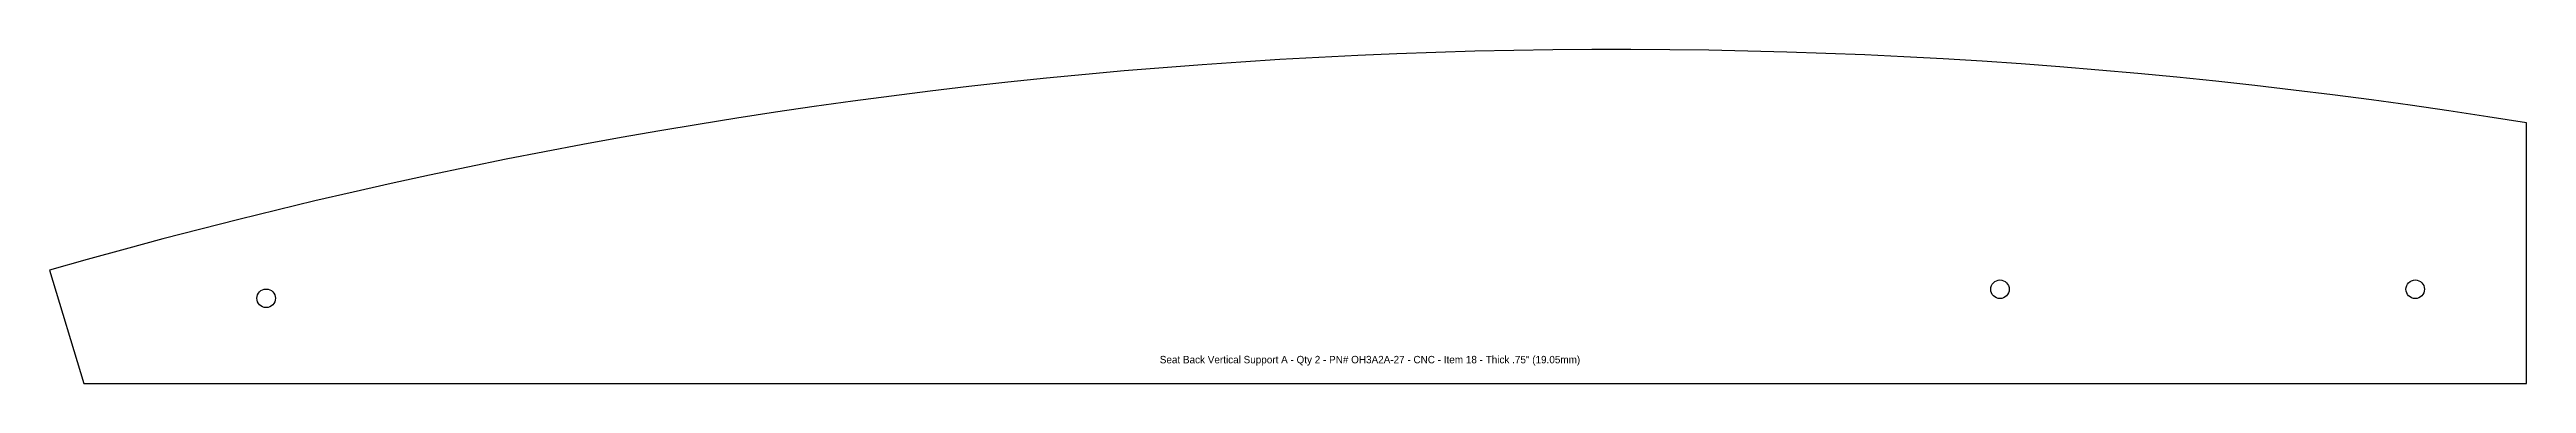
# Model space of a CAD drawing. Extents: x 0.8 to 17.5, y 5.4 to 7.7.
import ezdxf

# ---------------------------------------------------------------- set-up
doc = ezdxf.new("R2010")
doc.units = 0
doc.header["$MEASUREMENT"] = 0
doc.layers.get('0').update_dxf_attribs({"linetype": 'CONTINUOUS'})
doc.layers.add('Info', color=4, linetype='CONTINUOUS')
doc.styles.add('Annotative', font='txt')

msp = doc.modelspace()

# ---------------------------------------------------------------- linework, layer by layer
at = {"color": 7, "linetype": 'Continuous'}
msp.add_lwpolyline([(17.472, 7.196, 0.110617), (0.781, 6.203), (1.012, 5.44), (17.472, 5.44)], format="xyb", close=True, dxfattribs=at)
for centre in [(2.241, 6.014), (13.924, 6.075), (16.722, 6.075)]:
    msp.add_circle(centre, 0.0625, dxfattribs=at)

# ---------------------------------------------------------------- texts
at = {"layer": 'Info', "insert": (9.679, 5.626), "char_height": 0.05, "attachment_point": 2, "style": 'Annotative'}
msp.add_mtext_dynamic_manual_height_columns('Seat Back Vertical Support A - Qty 2 - PN# OH3A2A-27 - CNC - Item 18 - Thick .75" (19.05mm)', width=5.31726, gutter_width=0.625, heights=[0.083], dxfattribs=at)

doc.saveas('drawing.dxf')
